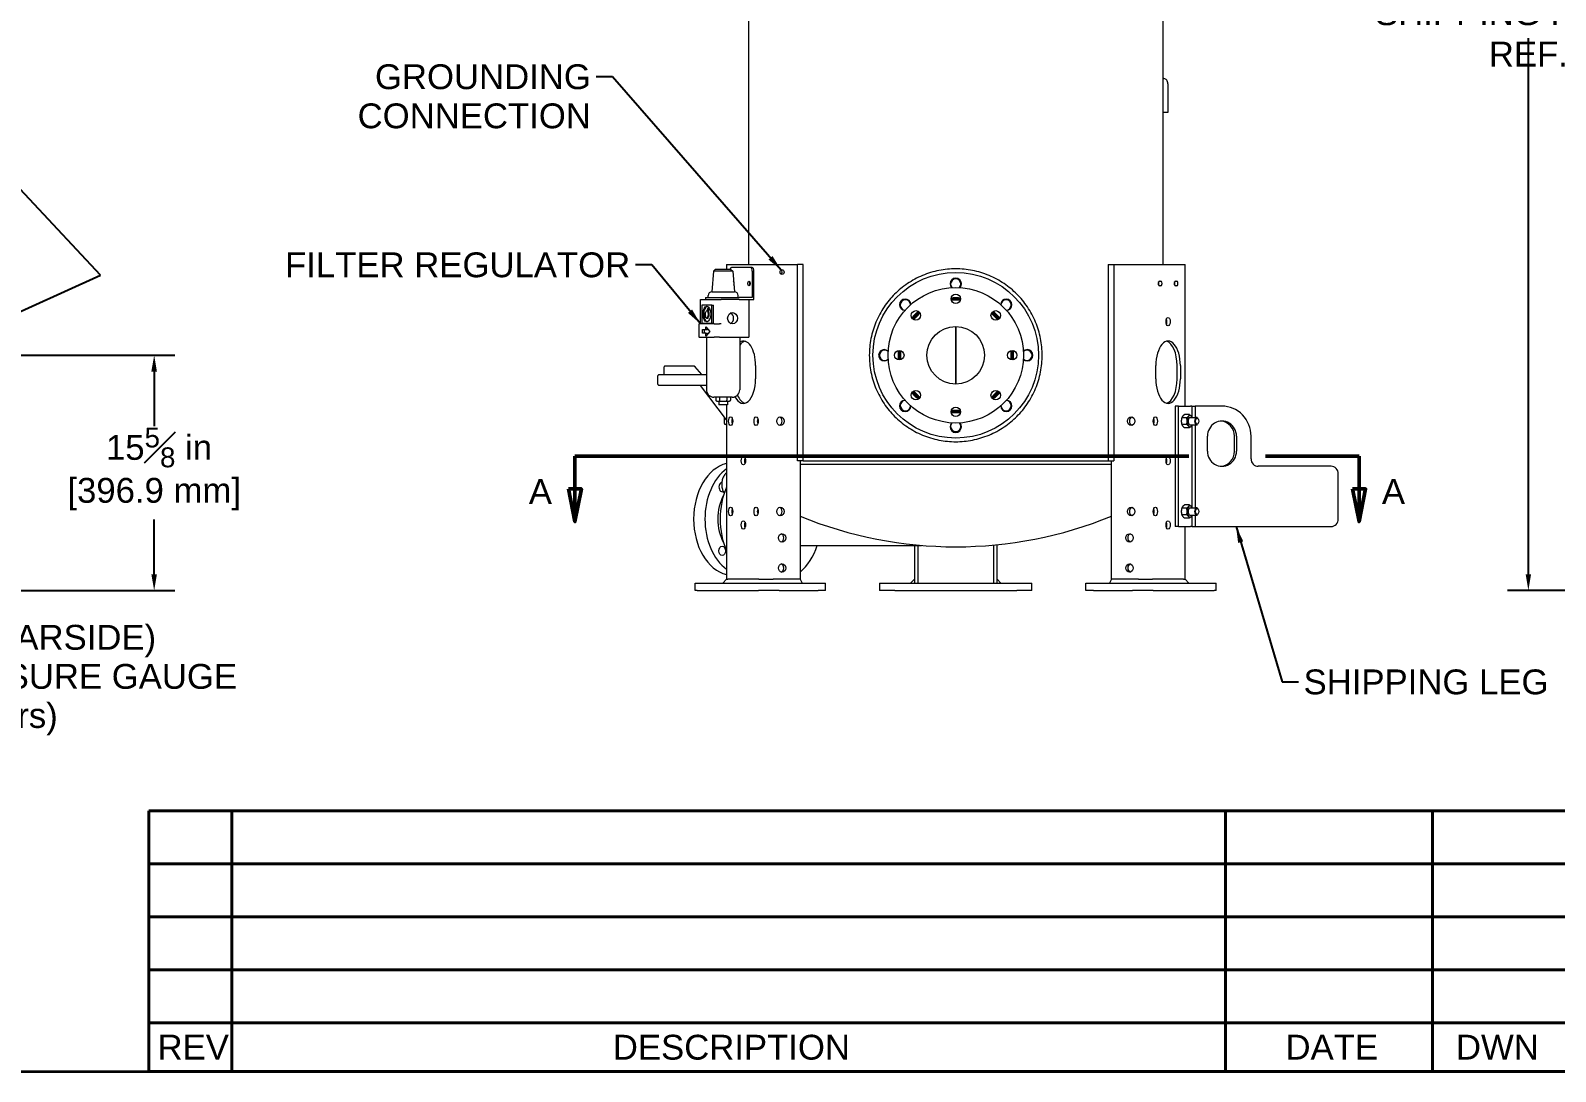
# Model space of a CAD drawing. Header units: inches. Extents: x 14 to 368, y 5 to 236.
# Drawn here: x 129.1 to 230.4, y 5.5 to 74.6 of the extents above; entities that cross this region are included whole.
import ezdxf

# ---------------------------------------------------------------- set-up
doc = ezdxf.new("R2010")
doc.units = ezdxf.units.IN
doc.header["$LTSCALE"] = 11
doc.header["$MEASUREMENT"] = 0
doc.linetypes.add('DOUBLE_DASH_CHAIN', pattern=[1.2403, 0.6614, -0.0827, 0.1654, -0.0827, 0.1654, -0.0827])
doc.layers.get('0').update_dxf_attribs({"lineweight": 25})
for name, color, linetype, lineweight in [('Border', 7, 'Continuous', 35), ('Dimension (ANSI)', 7, 'Continuous', 25), ('Section Line', 7, 'DOUBLE_DASH_CHAIN', 50), ('Symbol', 7, 'Continuous', 25), ('Symbol (ANSI)', 7, 'Continuous', 25), ('Visible (ANSI)', 7, 'Continuous', 50)]:
    doc.layers.add(name, color=color, linetype=linetype, lineweight=lineweight)
doc.styles.add('MEMCOR Medium', font='arial.ttf')
doc.dimstyles.new('Default (ANSI)', dxfattribs={"dimscale": 11, "dimtxt": 0.15, "dimasz": 0.098425, "dimexe": 0.125, "dimexo": 0.0625, "dimgap": 0.031496, "dimtad": 0, "dimtih": 1, "dimtoh": 1, "dimdec": 4, "dimrnd": 1e-08, "dimzin": 3, "dimdsep": 46, "dimlunit": 5, "dimtxsty": 'MEMCOR Medium', "dimcen": 0.09, "dimdle": 0.393701, "dimclrd": 256, "dimclre": 256, "dimclrt": 256, "dimadec": 0, "dimazin": 1, "dimtfac": 0.8, "dimtofl": 0, "dimtmove": 0, "dimatfit": 3, "dimfxl": 1, "dimfrac": 1, "dimtolj": 1, "dimtzin": 4, "dimlwd": -1, "dimlwe": -1, "dimarcsym": 0})
doc.dimstyles.new('Default (ANSI)$7', dxfattribs={"dimscale": 11, "dimtxt": 0.15, "dimasz": 0.098425, "dimexe": 0.125, "dimexo": 0.0625, "dimgap": 0.031496, "dimtad": 0, "dimtih": 1, "dimtoh": 1, "dimdec": 4, "dimrnd": 1e-08, "dimzin": 3, "dimdsep": 46, "dimlunit": 5, "dimtxsty": 'MEMCOR Medium', "dimcen": 0.09, "dimdle": 0.393701, "dimclrd": 256, "dimclre": 256, "dimclrt": 256, "dimadec": 0, "dimazin": 1, "dimtfac": 0.8, "dimtofl": 0, "dimtmove": 0, "dimatfit": 3, "dimfxl": 1, "dimfrac": 1, "dimtolj": 1, "dimtzin": 4, "dimlwd": -1, "dimlwe": -1, "dimarcsym": 0})

# ---------------------------------------------------------------- blocks, each defined once
blk = doc.blocks.new('Borders 22x34_D')
at = {"layer": 'Border'}
blk.add_line((1.25, 0.5), (33.5, 0.5), dxfattribs=at)
blk = doc.blocks.new('*D21')
at = {"layer": 'Defpoints', "color": 0, "transparency": 16777216}
for p in [(126.45, 53.07), (137.28, 53.07), (87.14, 37.44)]:
    blk.add_point(p, dxfattribs=at)
at = {"layer": 'Dimension (ANSI)', "transparency": 16777216}
for p, q in [((127.14, 53.07), (138.65, 53.07)), ((137.28, 51.99), (137.28, 48.36)), ((137.28, 38.53), (137.28, 42.16)), ((87.83, 37.44), (138.65, 37.44))]:
    blk.add_line(p, q, dxfattribs=at)
for points in [[(137.09, 51.99), (137.46, 51.99), (137.28, 53.07)], [(137.09, 38.53), (137.46, 38.53), (137.28, 37.44)]]:
    blk.add_solid(points, dxfattribs=at)
at = {"layer": 'Dimension (ANSI)', "transparency": 16777216, "char_height": 1.65, "attachment_point": 5, "style": 'MEMCOR Medium'}
for s, insert in [('\\A1; 15{\\H0.8x;\\S5#8;} in', (137.28, 46.95)), ('\\A1;[396.9 mm]', (137.28, 43.85))]:
    blk.add_mtext(s, dxfattribs=dict(at, insert=insert))
blk = doc.blocks.new('2dTransSection0')
at = {"layer": 'Section Line', "linetype": 'DOUBLE_DASH_CHAIN', "ltscale": 0.509335}
blk.add_line((15.0206, 4.2145), (19.7555, 4.2145), dxfattribs=at)
at = {"layer": 'Section Line', "linetype": 'Continuous'}
for p, q in [((15.0206, 4.2145), (15.3334, 4.2145)), ((15.0206, 4.2145), (15.0206, 4.0176)), ((19.4427, 4.2145), (19.7555, 4.2145)), ((19.7555, 4.2145), (19.7555, 4.0176)), ((14.9812, 4.0176), (15.0206, 3.8208)), ((15.0599, 4.0176), (14.9812, 4.0176)), ((15.0206, 4.0176), (15.0206, 3.8208)), ((15.0206, 3.8208), (15.0599, 4.0176)), ((19.7161, 4.0176), (19.7555, 3.8208)), ((19.7949, 4.0176), (19.7161, 4.0176)), ((19.7555, 4.0176), (19.7555, 3.8208)), ((19.7555, 3.8208), (19.7949, 4.0176))]:
    blk.add_line(p, q, dxfattribs=at)
at = {"layer": 'Section Line', "linetype": 'Continuous', "flags": 128}
for points in [[(14.9812, 4.0176), (15.0206, 3.8208), (15.0599, 4.0176), (14.9812, 4.0176)], [(19.7161, 4.0176), (19.7555, 3.8208), (19.7949, 4.0176), (19.7161, 4.0176)]]:
    blk.add_lwpolyline(points, dxfattribs=at)
at = {"layer": 'Section Line'}
for points in [[(14.9812, 4.0176), (15.0206, 3.8208), (15.0599, 4.0176), (14.9812, 4.0176)], [(19.7161, 4.0176), (19.7555, 3.8208), (19.7949, 4.0176), (19.7161, 4.0176)]]:
    blk.add_solid(points, dxfattribs=at)
at = {"layer": 'Section Line', "char_height": 0.15, "attachment_point": 7, "style": 'MEMCOR Medium'}
for insert in [(14.7421, 3.9267), (19.893, 3.9267)]:
    blk.add_mtext('A', dxfattribs=dict(at, insert=insert))
blk = doc.blocks.new('*D27')
at = {"layer": 'Defpoints', "color": 0, "transparency": 16777216}
for p in [(228.55, 122.07), (280.41, 122.07), (262.98, 37.44)]:
    blk.add_point(p, dxfattribs=at)
at = {"layer": 'Dimension (ANSI)', "transparency": 16777216}
for p, q in [((279.72, 122.07), (227.17, 122.07)), ((228.55, 120.99), (228.55, 85.39)), ((228.55, 38.53), (228.55, 74.12)), ((262.29, 37.44), (227.17, 37.44))]:
    blk.add_line(p, q, dxfattribs=at)
for points in [[(228.37, 120.99), (228.73, 120.99), (228.55, 122.07)], [(228.37, 38.53), (228.73, 38.53), (228.55, 37.44)]]:
    blk.add_solid(points, dxfattribs=at)
at = {"layer": 'Dimension (ANSI)', "transparency": 16777216, "char_height": 1.65, "attachment_point": 5, "style": 'MEMCOR Medium'}
for s, insert in [('\\A1; \\fArial|b0|i0;84{\\H0.8x;\\S5#8;} in', (228.55, 81.46)), ('\\A1;[2149.6 mm]{\\P\\fArial|b0|i0;SHIPPING HEIGHT\\P\\fArial|b0|i0;REF.}', (228.55, 75.82))]:
    blk.add_mtext(s, dxfattribs=dict(at, insert=insert))
blk = doc.blocks.new('REVISION HISTORY')
at = {"layer": 'Symbol', "lineweight": 40}
for p, q in [((12.4486, 2.0747), (22.812, 2.0747)), ((12.4486, 2.0747), (12.4486, 0.7941)), ((12.9486, 2.0747), (12.9486, 0.7941)), ((18.9486, 2.0747), (18.9486, 0.7941)), ((20.1986, 2.0747), (20.1986, 0.7941)), ((12.4486, 1.7545), (22.812, 1.7545)), ((12.4486, 1.4344), (22.812, 1.4344)), ((12.4486, 1.1143), (22.812, 1.1143)), ((12.4486, 0.7941), (22.812, 0.7941)), ((12.4486, 0.5), (12.4486, 0.7941)), ((12.9486, 0.5), (12.9486, 0.7941)), ((18.9486, 0.5), (18.9486, 0.7941)), ((20.1986, 0.5), (20.1986, 0.7941)), ((12.4486, 0.5), (22.812, 0.5))]:
    blk.add_line(p, q, dxfattribs=at)
at = {"layer": 'Symbol', "char_height": 0.15, "attachment_point": 7, "style": 'MEMCOR Medium'}
for s, insert in [('REV', (12.5004, 0.5721)), ('DESCRIPTION', (15.2493, 0.5695)), ('DATE', (19.311, 0.5721)), ('DWN', (20.3402, 0.5721))]:
    blk.add_mtext(s, dxfattribs=dict(at, insert=insert))

msp = doc.modelspace()

# ---------------------------------------------------------------- linework, layer by layer
at = {"layer": 'Visible (ANSI)', "linetype": 'Continuous', "lineweight": 18}
for p, q in [((204.269098, 107.81876), (204.269098, 59.09376)), ((176.768587, 59.09376), (176.768587, 76.06876)), ((204.269098, 71.44376), (204.341882, 71.44376)), ((204.609997, 71.09376), (204.609997, 69.198627)), ((204.609997, 69.198627), (204.269098, 69.198627)), ((174.565979, 58.78126), (174.430598, 58.656692)), ((174.565979, 58.78126), (175.565979, 58.78126)), ((175.291324, 59.09376), (175.383767, 59.09376)), ((175.291324, 59.09376), (175.291324, 58.78126)), ((175.383767, 59.09376), (177.443767, 59.09376)), ((175.565979, 58.78126), (175.701359, 58.656692)), ((176.881763, 58.90626), (175.631763, 58.90626)), ((176.990017, 58.90626), (176.881763, 58.90626)), ((177.443767, 59.09376), (178.386324, 59.09376)), ((178.386324, 59.09376), (180.009849, 59.09376)), ((180.393825, 59.09376), (180.009849, 59.09376)), ((180.009849, 46.06876), (180.009849, 59.09376)), ((180.393825, 46.06876), (180.393825, 59.09376)), ((200.64386, 59.09376), (201.027836, 59.09376)), ((200.64386, 59.09376), (200.64386, 46.06876)), ((201.027836, 59.09376), (202.651361, 59.09376)), ((201.027836, 59.09376), (201.027836, 46.06876)), ((202.651361, 59.09376), (203.593918, 59.09376)), ((203.593918, 59.09376), (205.653918, 59.09376)), ((205.653918, 59.09376), (205.746361, 59.09376)), ((205.746361, 49.69376), (205.746361, 59.09376)), ((174.430598, 58.656692), (174.315979, 57.28126)), ((175.701359, 58.656692), (174.430598, 58.656692)), ((175.701359, 58.656692), (175.815979, 57.28126)), ((177.006763, 58.65626), (177.006763, 56.90626)), ((177.115017, 56.78126), (177.115017, 58.65626)), ((204.046418, 57.99876), (204.141418, 57.99876)), ((205.106418, 57.99876), (205.201418, 57.99876)), ((173.558206, 56.78126), (173.5917, 56.78126)), ((173.558206, 55.161067), (173.558206, 56.78126)), ((173.5917, 56.78126), (174.0917, 56.78126)), ((173.890738, 56.90626), (176.140738, 56.90626)), ((173.890738, 56.90626), (173.890738, 56.78126)), ((174.065979, 56.90626), (174.065979, 57.03126)), ((174.0917, 56.78126), (174.5917, 56.78126)), ((174.315979, 57.28126), (175.815979, 57.28126)), ((174.5917, 56.78126), (174.933206, 56.78126)), ((175.297668, 56.78126), (174.933206, 56.78126)), ((176.140738, 56.78126), (175.297668, 56.78126)), ((176.065979, 56.90626), (176.065979, 57.03126)), ((177.006763, 56.90626), (176.140738, 56.90626)), ((176.140738, 56.78126), (177.115017, 56.78126)), ((176.77351, 56.78126), (176.77351, 54.28126)), ((204.141418, 57.68876), (204.046418, 57.68876)), ((205.201418, 57.68876), (205.106418, 57.68876)), ((174.31172, 56.405066), (173.655174, 56.405066)), ((173.655174, 56.405066), (173.655174, 55.203269)), ((174.005248, 56.016889), (173.983447, 56.016889)), ((174.003989, 56.012884), (174.070531, 56.224647)), ((174.070531, 56.224647), (174.042713, 55.980803)), ((174.09684, 55.980803), (174.042713, 55.980803)), ((174.124658, 56.224647), (174.070531, 56.224647)), ((174.124658, 56.224647), (174.09684, 55.980803)), ((174.31172, 56.405066), (174.419973, 56.405066)), ((174.31172, 55.203269), (174.31172, 56.405066)), ((174.419973, 55.203269), (174.419973, 56.405066)), ((173.449953, 55.161067), (173.483447, 55.161067)), ((173.449953, 55.161067), (173.449953, 54.28126)), ((174.483447, 55.161067), (173.483447, 55.161067)), ((173.655174, 55.203269), (174.31172, 55.203269)), ((173.697165, 54.536675), (173.697165, 54.775844)), ((173.697165, 54.775844), (173.920504, 54.775844)), ((173.805418, 54.775844), (173.805418, 54.536675)), ((173.877557, 55.610524), (173.898326, 55.676619)), ((173.989859, 55.51749), (173.877557, 55.610524)), ((173.920504, 54.775844), (173.920504, 54.963652)), ((173.920504, 54.963652), (174.174298, 54.65626)), ((173.920504, 54.775844), (174.028757, 54.775844)), ((173.998541, 55.593598), (173.989859, 55.51749)), ((174.043985, 55.51749), (173.989859, 55.51749)), ((174.052668, 55.593598), (173.998541, 55.593598)), ((174.028757, 54.832537), (174.028757, 54.775844)), ((174.052668, 55.593598), (174.043985, 55.51749)), ((174.31172, 55.203269), (174.419973, 55.203269)), ((174.483447, 55.161067), (174.824953, 55.161067)), ((174.933206, 55.161067), (174.824953, 55.161067)), ((190.518842, 54.98176), (190.518842, 51.15576)), ((190.518842, 51.15576), (190.518842, 54.98176)), ((173.483447, 54.28126), (173.449953, 54.28126)), ((173.483447, 54.28126), (174.483447, 54.28126)), ((173.920504, 54.536675), (173.697165, 54.536675)), ((174.174298, 54.65626), (173.920504, 54.348868)), ((173.920504, 54.348868), (173.920504, 54.536675)), ((173.920504, 54.536675), (174.028757, 54.536675)), ((173.958201, 54.28126), (173.958201, 50.78126)), ((174.028757, 54.536675), (174.028757, 54.479983)), ((174.824953, 54.28126), (174.483447, 54.28126)), ((174.824953, 54.28126), (176.77351, 54.28126)), ((176.173756, 54.28126), (176.173756, 50.78126)), ((171.371805, 51.777602), (170.820262, 51.777602)), ((171.156796, 51.797602), (171.156796, 52.292602)), ((171.578634, 52.352602), (171.210938, 52.352602)), ((173.958201, 51.777602), (171.371805, 51.777602)), ((173.157535, 52.352602), (171.578634, 52.352602)), ((173.659841, 51.784714), (173.197213, 52.333699)), ((177.228767, 52.38376), (177.228767, 51.50376)), ((203.808918, 51.50376), (203.808918, 52.38376)), ((205.222412, 51.50376), (205.222412, 52.38376)), ((205.438918, 52.38376), (205.438918, 51.50376)), ((170.7143, 51.652602), (170.7143, 51.202602)), ((170.820262, 51.077602), (171.371805, 51.077602)), ((171.371805, 51.077602), (173.958201, 51.077602)), ((175.291324, 48.776963), (173.566891, 51.051641)), ((175.673756, 50.28126), (174.458201, 50.28126)), ((174.574056, 50.28126), (174.574056, 50.09376)), ((174.646225, 50.03126), (174.856102, 50.03126)), ((174.784729, 50.03126), (174.784729, 49.78126)), ((175.347229, 49.78126), (174.784729, 49.78126)), ((174.820017, 50.28126), (174.820017, 50.09376)), ((174.856102, 50.03126), (175.275855, 50.03126)), ((175.275855, 50.03126), (175.485732, 50.03126)), ((175.291324, 49.78126), (175.291324, 38.19376)), ((175.31194, 50.28126), (175.31194, 50.09376)), ((175.347229, 50.03126), (175.347229, 49.78126)), ((175.557901, 50.28126), (175.557901, 50.09376)), ((205.094918, 49.69376), (205.094918, 41.69376)), ((205.311425, 49.69376), (205.094918, 49.69376)), ((205.311425, 49.69376), (206.111425, 49.69376)), ((205.311425, 41.69376), (205.311425, 49.69376)), ((206.20863, 49.69376), (206.111425, 49.69376)), ((206.20863, 49.69376), (206.412939, 49.69376)), ((206.20863, 49.69376), (206.20863, 48.962238)), ((208.197891, 49.69376), (206.412939, 49.69376)), ((206.412939, 49.69376), (206.412939, 48.94376)), ((175.150635, 48.537602), (175.150635, 48.962544)), ((205.857898, 48.910266), (205.527931, 48.910266)), ((206.045398, 49.126773), (205.715431, 49.126773)), ((206.074336, 48.94376), (206.511579, 48.94376)), ((206.610987, 48.859373), (206.583734, 48.897903)), ((175.291324, 48.477602), (175.210635, 48.477602)), ((205.857898, 48.477254), (205.527931, 48.477254)), ((206.045398, 48.260747), (205.715431, 48.260747)), ((206.074336, 48.44376), (206.511579, 48.44376)), ((206.20863, 48.425281), (206.20863, 42.962238)), ((206.412939, 48.44376), (206.412939, 42.94376)), ((206.610987, 48.528146), (206.583734, 48.489616)), ((207.231966, 46.69376), (207.231966, 47.69376)), ((209.034408, 46.69376), (209.034408, 47.69376)), ((209.163817, 47.69376), (209.163817, 46.69376)), ((210.129743, 46.19376), (210.129743, 47.69376)), ((180.393825, 46.06876), (180.009849, 46.06876)), ((180.184247, 46.06876), (180.184247, 38.19376)), ((200.853438, 45.81876), (180.184247, 45.81876)), ((180.393825, 46.06876), (200.64386, 46.06876)), ((200.64386, 46.06876), (201.027836, 46.06876)), ((200.853438, 38.19376), (200.853438, 46.06876)), ((215.442335, 45.69376), (210.612706, 45.69376)), ((215.925298, 42.19376), (215.925298, 45.19376)), ((205.857898, 42.910266), (205.527931, 42.910266)), ((206.045398, 43.126773), (205.715431, 43.126773)), ((206.074336, 42.94376), (206.511579, 42.94376)), ((206.610987, 42.859373), (206.583734, 42.897903)), ((205.311425, 41.69376), (205.094918, 41.69376)), ((205.311425, 41.69376), (206.111425, 41.69376)), ((205.857898, 42.477254), (205.527931, 42.477254)), ((206.045398, 42.260747), (205.715431, 42.260747)), ((205.746361, 38.19376), (205.746361, 41.69376)), ((206.074336, 42.44376), (206.511579, 42.44376)), ((206.20863, 41.69376), (206.111425, 41.69376)), ((206.20863, 42.425281), (206.20863, 41.69376)), ((206.20863, 41.69376), (206.412939, 41.69376)), ((206.412939, 42.44376), (206.412939, 41.69376)), ((206.412939, 41.69376), (215.442335, 41.69376)), ((206.610987, 42.528146), (206.583734, 42.489616)), ((180.184247, 40.44376), (188.242909, 40.44376)), ((187.768842, 40.44376), (187.768842, 37.94376)), ((188.018842, 37.94376), (188.018842, 40.44376)), ((193.018842, 40.463428), (193.018842, 37.94376)), ((193.268842, 37.94376), (193.268842, 40.487569)), ((173.220137, 37.94376), (173.354111, 37.94376)), ((173.220137, 37.44376), (173.220137, 37.94376)), ((173.354111, 37.94376), (177.414111, 37.94376)), ((175.291324, 38.19376), (175.041324, 37.94376)), ((175.291324, 38.19376), (175.383767, 38.19376)), ((177.443767, 38.19376), (175.383767, 38.19376)), ((177.414111, 37.94376), (178.780137, 37.94376)), ((177.443767, 38.19376), (178.386324, 38.19376)), ((180.184247, 38.19376), (178.386324, 38.19376)), ((178.780137, 37.94376), (181.378213, 37.94376)), ((180.184247, 38.19376), (180.309247, 37.94376)), ((181.378213, 37.94376), (181.878213, 37.94376)), ((181.878213, 37.44376), (181.878213, 37.94376)), ((185.461342, 37.94376), (186.461342, 37.94376)), ((185.461342, 37.94376), (185.461342, 37.44376)), ((186.461342, 37.94376), (194.581342, 37.94376)), ((187.768842, 38.19376), (187.518842, 37.94376)), ((187.768842, 38.19376), (187.768842, 37.94376)), ((193.268842, 38.19376), (193.518842, 37.94376)), ((193.268842, 37.94376), (193.268842, 38.19376)), ((194.581342, 37.94376), (195.581342, 37.94376)), ((195.581342, 37.44376), (195.581342, 37.94376)), ((199.156972, 37.94376), (199.656972, 37.94376)), ((199.156972, 37.44376), (199.156972, 37.94376)), ((199.656972, 37.94376), (202.255048, 37.94376)), ((200.853438, 38.19376), (200.728438, 37.94376)), ((202.651361, 38.19376), (200.853438, 38.19376)), ((202.255048, 37.94376), (203.621073, 37.94376)), ((202.651361, 38.19376), (203.593918, 38.19376)), ((205.653918, 38.19376), (203.593918, 38.19376)), ((203.621073, 37.94376), (207.681073, 37.94376)), ((205.653918, 38.19376), (205.746361, 38.19376)), ((205.746361, 38.19376), (205.996361, 37.94376)), ((207.681073, 37.94376), (207.815048, 37.94376)), ((207.815048, 37.44376), (207.815048, 37.94376)), ((173.354111, 37.44376), (173.220137, 37.44376)), ((173.354111, 37.44376), (177.414111, 37.44376)), ((178.780137, 37.44376), (177.414111, 37.44376)), ((178.780137, 37.44376), (181.378213, 37.44376)), ((181.878213, 37.44376), (181.378213, 37.44376)), ((186.461342, 37.44376), (185.461342, 37.44376)), ((186.461342, 37.44376), (194.581342, 37.44376)), ((195.581342, 37.44376), (194.581342, 37.44376)), ((199.656972, 37.44376), (199.156972, 37.44376)), ((199.656972, 37.44376), (202.255048, 37.44376)), ((203.621073, 37.44376), (202.255048, 37.44376)), ((203.621073, 37.44376), (207.681073, 37.44376)), ((207.815048, 37.44376), (207.681073, 37.44376))]:
    msp.add_line(p, q, dxfattribs=at)
for centre, radius in [((190.518842, 53.06876), 5.5), ((190.518842, 53.06876), 4.5), ((190.518842, 56.81876), 0.3125), ((187.867192, 55.72041), 0.3125), ((193.170493, 55.72041), 0.3125), ((190.518842, 53.06876), 1.913), ((186.768842, 53.06876), 0.3125), ((194.268842, 53.06876), 0.3125), ((187.867192, 50.417109), 0.3125), ((193.170493, 50.417109), 0.3125), ((190.518842, 49.31876), 0.3125)]:
    msp.add_circle(centre, radius, dxfattribs=at)
for centre, radius, start, end in [((190.518842, 57.81876), 0.375, 316.48088858, 223.51911142), ((190.518842, 57.79376), 0.344, 317.55370852, 222.44629148), ((174.315979, 57.03126), 0.25, 90, 180), ((175.815979, 57.03126), 0.25, 0, 90), ((187.160085, 56.427517), 0.375, 1.48088858, 268.51911142), ((187.177763, 56.409839), 0.344, 2.55370852, 267.44629148), ((190.518842, 53.06876), 3.78125, 85.26761164, 94.73238836), ((193.8776, 56.427517), 0.375, 271.48088858, 178.51911142), ((193.859922, 56.409839), 0.344, 272.55370852, 177.44629148), ((190.518842, 53.06876), 3.78125, 130.26761164, 139.73238836), ((190.518842, 53.06876), 3.78125, 40.26761164, 49.73238836), ((185.768842, 53.06876), 0.375, 46.48088858, 313.51911142), ((185.793842, 53.06876), 0.344, 47.55370852, 312.44629148), ((190.518842, 53.06876), 3.78125, 175.26761164, 184.73238836), ((190.518842, 53.06876), 3.78125, 355.26761164, 4.73238836), ((195.268842, 53.06876), 0.375, 226.48088858, 133.51911142), ((195.243842, 53.06876), 0.344, 227.55370852, 132.44629148), ((171.136796, 51.797602), 0.02, 270, 0), ((173.675135, 51.797602), 0.02, 220.12074021, 270), ((174.458201, 50.78126), 0.5, 180, 270), ((175.673756, 50.78126), 0.5, 270, 0), ((187.160085, 49.710003), 0.375, 91.48088858, 358.51911142), ((187.177763, 49.72768), 0.344, 92.55370852, 357.44629148), ((190.518842, 53.06876), 3.78125, 220.26761164, 229.73238836), ((190.518842, 53.06876), 3.78125, 310.26761164, 319.73238836), ((193.8776, 49.710003), 0.375, 181.48088858, 88.51911142), ((193.859922, 49.72768), 0.344, 182.55370852, 87.44629148), ((190.518842, 53.06876), 3.78125, 265.26761164, 274.73238836), ((175.210635, 48.537602), 0.06, 180, 270), ((190.518842, 48.31876), 0.375, 136.48088858, 43.51911142), ((190.518842, 48.34376), 0.344, 137.55370852, 42.44629148), ((190.518842, 67.65876), 27.31, 247.76427502, 292.23572498)]:
    msp.add_arc(centre, radius, start, end, dxfattribs=at)
at = {"layer": 'Visible (ANSI)'}
for start, end in [(85.2212015, 94.7787985), (130.2212015, 139.7787985), (40.2212015, 49.7787985), (175.2212015, 184.7787985), (355.2212015, 4.7787985), (220.2212015, 229.7787985), (310.2212015, 319.7787985), (265.2212015, 274.7787985)]:
    msp.add_arc((190.518842, 53.06876), 3.7445, start, end, dxfattribs=at)
at = {"layer": 'Visible (ANSI)', "linetype": 'Continuous', "lineweight": 18}
for centre, major_axis, ratio, start_param, end_param in [((204.341882, 71.09376), (0, 0.35), 0.7660444431, 4.7123889804, 6.2831853072), ((175.631763, 58.65626), (0, 0.25), 0.5, 0, 1.0471975512), ((176.881763, 58.65626), (0, 0.25), 0.5, 4.7123889804, 6.2831853072), ((176.990017, 58.65626), (0, 0.25), 0.5, 4.7123889804, 6.2831853072), ((175.725513, 57.84376), (0, -0.15625), 0.5, 0.7479456387, 2.7239443697), ((175.833767, 57.84376), (0, -0.15625), 0.5, 3.9069854798, 4.2619360044), ((175.836267, 57.84376), (0, 0.155), 0.5, 0.7878958178, 1.1903706823), ((175.836267, 57.84376), (0, 0.155), 0.5, 2.2815193261, 2.3536968358), ((176.896267, 57.84376), (0, -0.15625), 0.5, 3.9069854798, 5.517792481), ((176.896267, 57.84376), (0, 0.155), 0.5, 0.7651023116, 2.3764903419), ((178.856337, 58.59376), (0, 0.155), 0.8660254038, 3.6259108265, 5.7988671343), ((204.046418, 57.84376), (0, -0.155), 0.5, 3.1415926536, 6.2831853072), ((203.924912, 57.84376), (0, 0.155), 0.5, 4.0425343685, 5.3822435923), ((204.141418, 57.84376), (0, 0.155), 0.5, 3.1415926536, 6.2831853072), ((205.106418, 57.84376), (0, -0.155), 0.5, 3.1415926536, 6.2831853072), ((204.984912, 57.84376), (0, 0.155), 0.5, 4.0425343685, 5.3822435923), ((205.201418, 57.84376), (0, 0.155), 0.5, 3.1415926536, 6.2831853072), ((175.833767, 57.84376), (0, -0.15625), 0.5, 5.4931393112, 5.517792481), ((174.037573, 55.804167), (0, 0.520383), 0.5, 0.1042014779, 3.0373911757), ((173.983447, 55.804167), (0, 0.212722), 0.5, 6.0888237205, 8.4969833791), ((173.983447, 55.804167), (0, -0.212722), 0.5, 0.1423964183, 2.5505560768), ((174.037573, 55.804167), (0, -0.212722), 0.5, 0.1423964183, 2.5505560768), ((175.440979, 55.53126), (0, 0.375), 0.8660254038, 3.5366923209, 5.8880856399), ((204.407412, 55.30376), (0, 0.28), 0.5, 4.0255227217, 5.3992552391), ((176.413767, 52.38376), (0, 1.63), 0.5, 4.7123889804, 6.5821092743), ((176.630273, 52.38376), (0, 1.63), 0.5, 0.133219685, 0.594559652), ((204.623918, 52.38376), (0, 1.63), 0.5, 4.7123889804, 7.853981634), ((204.407412, 52.38376), (0, 1.63), 0.5, 4.7123889804, 6.1499656221), ((176.413767, 51.50376), (0, -1.63), 0.5, 5.5291582, 7.853981634), ((204.623918, 51.50376), (0, -1.63), 0.5, 4.7123889804, 7.853981634), ((204.407412, 51.50376), (0, -1.63), 0.5, 0.133219685, 1.5707963268), ((174.646225, 50.09376), (0.072169, 0), 0.8660254038, 3.1415926536, 4.7123889804), ((174.856102, 50.09376), (0, -0.0625), 0.5773502692, 4.7123889804, 6.2831853072), ((175.275855, 50.09376), (0, -0.0625), 0.5773502692, 0, 1.5707963268), ((175.485732, 50.09376), (-0.072169, 0), 0.8660254038, 1.5707963268, 3.1415926536), ((176.630273, 51.50376), (0, -1.63), 0.5, 5.4385769622, 6.1499656221), ((208.197891, 47.69376), (0, 2), 0.9659258263, 4.7123889804, 6.2831853072), ((175.784273, 48.69376), (0, -0.28), 0.5, 4.0255227217, 5.3992552391), ((177.476273, 48.69376), (0, -0.28), 0.5, 4.0255227217, 5.3992552391), ((178.746298, 48.69376), (0, -0.28), 0.8660254038, 0.2606882987, 2.8809043549), ((202.291387, 48.69376), (0, 0.28), 0.8660254038, 0.2606882987, 2.8809043549), ((203.561412, 48.69376), (0, 0.28), 0.5, 4.0255227217, 5.3992552391), ((206.074404, 48.69376), (0, -0.375), 0.5, 3.6651914292, 4.7123889804), ((206.074404, 48.69376), (0, -0.375), 0.5, 4.7123889804, 5.7595865316), ((206.074404, 48.69376), (0, 0.250136), 0.5, 6.2502277292, 9.4577355388), ((206.074404, 48.69376), (0, 0.375), 0.5, 5.7595865316, 6.8067840828), ((206.074404, 48.69376), (0, 0.375), 0.5, 5.4421166366, 5.7595865316), ((206.511579, 48.69376), (0, 0.25), 0.5, 5.6678394954, 10.0401237726), ((208.197891, 47.69376), (0, 1), 0.9659258263, 4.7123889804, 7.853981634), ((208.068482, 47.69376), (0, 1), 0.9659258263, 4.7123889804, 6.216147809), ((206.074404, 48.69376), (0, -0.375), 0.5, 5.7595865316, 6.8067840828), ((206.074404, 48.69376), (0, 0.375), 0.5, 3.6651914292, 3.9826613242), ((208.197891, 46.69376), (0, -1), 0.9659258263, 4.7123889804, 7.853981634), ((208.068482, 46.69376), (0, -1), 0.9659258263, 0.0670374982, 1.5707963268), ((175.759049, 42.19376), (0, -3.75), 0.7071067812, 3.3189105041, 6.1058674567), ((176.630273, 46.06276), (0, -0.28), 0.5, 4.0255227217, 5.3992552391), ((204.407412, 46.06276), (0, 0.28), 0.5, 4.0255227217, 5.3992552391), ((210.612706, 46.19376), (0, -0.5), 0.9659258263, 4.7123889804, 6.2831853072), ((215.442335, 45.19376), (0, 0.5), 0.9659258263, 4.7123889804, 6.2831853072), ((176.51035, 42.19376), (0, 3.75), 0.7071067812, 0.4776837651, 2.6639088885), ((175.01035, 44.31508), (0, -0.3125), 0.7071067812, 3.2794699869, 6.5956301325), ((176.538189, 42.19376), (0, 2.57874), 0.7071067812, 0.9123646196, 2.2292280339), ((177.79092, 42.19376), (0, -4.125), 0.7071067812, 4.1709359329, 5.2538420278), ((175.784273, 42.69376), (0, -0.28), 0.5, 4.0255227217, 5.3992552391), ((177.476273, 42.69376), (0, -0.28), 0.5, 4.0255227217, 5.3992552391), ((178.746298, 42.69376), (0, -0.28), 0.8660254038, 0.2606882987, 2.8809043549), ((202.291387, 42.69376), (0, 0.28), 0.8660254038, 0.2606882987, 2.8809043549), ((203.561412, 42.69376), (0, 0.28), 0.5, 4.0255227217, 5.3992552391), ((206.074404, 42.69376), (0, -0.375), 0.5, 3.6651914292, 4.7123889804), ((206.074404, 42.69376), (0, -0.375), 0.5, 4.7123889804, 5.7595865316), ((206.074404, 42.69376), (0, 0.250136), 0.5, 6.2502277292, 9.4577355388), ((206.074404, 42.69376), (0, 0.375), 0.5, 5.7595865316, 6.8067840828), ((206.074404, 42.69376), (0, 0.375), 0.5, 5.4421166366, 5.7595865316), ((206.511579, 42.69376), (0, 0.25), 0.5, 5.6678394954, 10.0401237726), ((176.630273, 41.79976), (0, -0.28), 0.5, 4.0255227217, 5.3992552391), ((204.407412, 41.79976), (0, 0.28), 0.5, 4.0255227217, 5.3992552391), ((206.074404, 42.69376), (0, -0.375), 0.5, 5.7595865316, 6.8067840828), ((206.074404, 42.69376), (0, 0.375), 0.5, 3.6651914292, 3.9826613242), ((215.442335, 42.19376), (0, -0.5), 0.9659258263, 0, 1.5707963268), ((178.856337, 40.93976), (0, -0.28), 0.8660254038, 0.2606882987, 2.8809043549), ((202.181348, 40.93976), (0, 0.28), 0.8660254038, 0.2606882987, 2.8809043549), ((178.674804, 42.19376), (0, 4.125), 0.7071067812, 3.6855156468, 4.274263852), ((178.856337, 38.93976), (0, -0.28), 0.8660254038, 0.2606882987, 2.8809043549), ((202.181348, 38.93976), (0, 0.28), 0.8660254038, 0.2606882987, 2.8809043549)]:
    msp.add_ellipse(centre, major_axis=major_axis, ratio=ratio, start_param=start_param, end_param=end_param, dxfattribs=at)
for centre, major_axis, ratio in [((178.981337, 58.59376), (0, -0.155), 0.8660254038), ((176.788013, 57.84376), (0, -0.15625), 0.5), ((173.983447, 55.804167), (0, 0.520383), 0.5), ((175.690979, 55.53126), (0, 0.375), 0.8660254038), ((204.623918, 55.30376), (0, -0.28), 0.5), ((175.567767, 48.69376), (0, -0.28), 0.5), ((177.259767, 48.69376), (0, -0.28), 0.5), ((178.871298, 48.69376), (0, 0.28), 0.8660254038), ((202.166387, 48.69376), (0, 0.28), 0.8660254038), ((203.777918, 48.69376), (0, -0.28), 0.5), ((206.55245, 48.69376), (0, 0.202815), 0.5), ((176.413767, 46.06276), (0, -0.28), 0.5), ((204.623918, 46.06276), (0, -0.28), 0.5), ((175.567767, 42.69376), (0, -0.28), 0.5), ((177.259767, 42.69376), (0, -0.28), 0.5), ((178.871298, 42.69376), (0, 0.28), 0.8660254038), ((202.166387, 42.69376), (0, 0.28), 0.8660254038), ((203.777918, 42.69376), (0, -0.28), 0.5), ((206.55245, 42.69376), (0, -0.202815), 0.5), ((176.413767, 41.79976), (0, -0.28), 0.5), ((204.623918, 41.79976), (0, -0.28), 0.5), ((178.981337, 40.93976), (0, -0.28), 0.8660254038), ((202.056348, 40.93976), (0, -0.28), 0.8660254038), ((175.01035, 40.07244), (0, 0.3125), 0.7071067812), ((178.981337, 38.93976), (0, -0.28), 0.8660254038), ((202.056348, 38.93976), (0, -0.28), 0.8660254038)]:
    msp.add_ellipse(centre, major_axis=major_axis, ratio=ratio, dxfattribs=at)
for points, knots in [([(185.037124, 51.363959), (185.090342, 51.193123), (185.151473, 51.024524), (185.367368, 50.506731), (185.549761, 50.169672), (185.969571, 49.547309), (186.207035, 49.261998), (186.711772, 48.75726), (186.996935, 48.519837), (187.619372, 48.099896), (187.956654, 47.917347), (188.66266, 47.622986), (189.032024, 47.510941), (189.77756, 47.363457), (190.153743, 47.328064), (190.883942, 47.328064), (191.260125, 47.363457), (192.005661, 47.510941), (192.375025, 47.622986), (193.081031, 47.917347), (193.418313, 48.099896), (194.040749, 48.519837), (194.325913, 48.75726), (194.83065, 49.261998), (195.068114, 49.547309), (195.487924, 50.169672), (195.670317, 50.506731), (195.964498, 51.212282), (196.07652, 51.581422), (196.224066, 52.326879), (196.259538, 52.703215), (196.259538, 53.434305), (196.224066, 53.810641), (196.07652, 54.556098), (195.964498, 54.925237), (195.670317, 55.630789), (195.487924, 55.967848), (195.068114, 56.59021), (194.83065, 56.875522), (194.325913, 57.38026), (194.040749, 57.617683), (193.418313, 58.037623), (193.081031, 58.220173), (192.375025, 58.514533), (192.005661, 58.626579), (191.260125, 58.774063), (190.883942, 58.809456), (190.153743, 58.809456), (189.77756, 58.774063), (189.032024, 58.626579), (188.66266, 58.514533), (187.956654, 58.220173), (187.619372, 58.037623), (186.996935, 57.617683), (186.711772, 57.38026), (186.207035, 56.875522), (185.969571, 56.59021), (185.549761, 55.967848), (185.367368, 55.630789), (185.073187, 54.925237), (184.961165, 54.556098), (184.813619, 53.810641), (184.778147, 53.434305), (184.778147, 53.06876)], [4.2679588303, 4.2679588303, 4.2679588303, 4.2679588303, 5.5709105742, 5.5709105742, 8.3563658612, 8.3563658612, 11.1418211483, 11.1418211483, 13.9238810628, 13.9238810628, 16.7059409772, 16.7059409772, 19.4880008916, 19.4880008916, 22.270060806, 22.270060806, 25.0521207205, 25.0521207205, 27.8341806349, 27.8341806349, 30.6162405493, 30.6162405493, 33.3983004638, 33.3983004638, 36.1837557509, 36.1837557509, 38.9692110379, 38.9692110379, 41.754666325, 41.754666325, 44.5401216121, 44.5401216121, 47.3255768992, 47.3255768992, 50.1110321863, 50.1110321863, 52.8964874733, 52.8964874733, 55.6819427604, 55.6819427604, 58.4640026749, 58.4640026749, 61.2460625893, 61.2460625893, 64.0281225037, 64.0281225037, 66.8101824181, 66.8101824181, 69.5922423326, 69.5922423326, 72.374302247, 72.374302247, 75.1563621614, 75.1563621614, 77.9384220759, 77.9384220759, 80.723877363, 80.723877363, 83.50933265, 83.50933265, 86.2947879371, 86.2947879371, 89.0802432242, 89.0802432242, 89.0802432242, 89.0802432242]), ([(184.778147, 53.06876), (184.778147, 52.703215), (184.813619, 52.326879), (184.926656, 51.755773), (184.976755, 51.558412), (185.037124, 51.363959)], [89.0802432242, 89.0802432242, 89.0802432242, 89.0802432242, 91.8656985113, 91.8656985113, 93.3482020545, 93.3482020545, 93.3482020545, 93.3482020545]), ([(170.820262, 51.777602), (170.809804, 51.777602), (170.799371, 51.77578), (170.779557, 51.768927), (170.77028, 51.763769), (170.752912, 51.75057), (170.745173, 51.74224), (170.732002, 51.72365), (170.72677, 51.713273), (170.719025, 51.691827), (170.716512, 51.680746), (170.714616, 51.663922), (170.7143, 51.658262), (170.7143, 51.652602)], [4.7123889804, 4.7123889804, 4.7123889804, 4.7123889804, 4.9522233523, 4.9522233523, 5.2054640911, 5.2054640911, 5.4968067744, 5.4968067744, 5.8109660398, 5.8109660398, 6.1251253051, 6.1251253051, 6.2831853072, 6.2831853072, 6.2831853072, 6.2831853072]), ([(171.210938, 52.352602), (171.205499, 52.352602), (171.200074, 52.351687), (171.189846, 52.348289), (171.1851, 52.345751), (171.176318, 52.339385), (171.172473, 52.33544), (171.165839, 52.326656), (171.163225, 52.321759), (171.159357, 52.311844), (171.158101, 52.306814), (171.157001, 52.298718), (171.156796, 52.29566), (171.156796, 52.292602)], [4.7123889804, 4.7123889804, 4.7123889804, 4.7123889804, 4.943144262, 4.943144262, 5.186041427, 5.186041427, 5.4648709604, 5.4648709604, 5.7790302257, 5.7790302257, 6.0931894911, 6.0931894911, 6.2831853072, 6.2831853072, 6.2831853072, 6.2831853072]), ([(173.157535, 52.352602), (173.160826, 52.352602), (173.164116, 52.352273), (173.170486, 52.351007), (173.173565, 52.350072), (173.179365, 52.34772), (173.182087, 52.346305), (173.187113, 52.34314), (173.189418, 52.341391), (173.193615, 52.337682), (173.195508, 52.335722), (173.197213, 52.333699)], [1.57079632679, 1.57079632679, 1.57079632679, 1.57079632679, 1.71042266695, 1.71042266695, 1.85004900711, 1.85004900711, 1.98967534727, 1.98967534727, 2.12930168743, 2.12930168743, 2.26892802759, 2.26892802759, 2.26892802759, 2.26892802759]), ([(170.7143, 51.202602), (170.7143, 51.191353), (170.715541, 51.180102), (170.720605, 51.15806), (170.724425, 51.147262), (170.734992, 51.126694), (170.741748, 51.116903), (170.758748, 51.099435), (170.769059, 51.091754), (170.790986, 51.081679), (170.802102, 51.078685), (170.815747, 51.077685), (170.818005, 51.077602), (170.820262, 51.077602)], [6.2831853072, 6.2831853072, 6.2831853072, 6.2831853072, 6.5973445725, 6.5973445725, 6.9115038379, 6.9115038379, 7.2256631033, 7.2256631033, 7.5398223686, 7.5398223686, 7.8022158257, 7.8022158257, 7.853981634, 7.853981634, 7.853981634, 7.853981634]), ([(173.525477, 51.077602), (173.527777, 51.077602), (173.53008, 51.077365), (173.534902, 51.076333), (173.537425, 51.075536), (173.542778, 51.073192), (173.545607, 51.071642), (173.551501, 51.067612), (173.554562, 51.065131), (173.56074, 51.059148), (173.563854, 51.055646), (173.566891, 51.051641)], [1.57079632679, 1.57079632679, 1.57079632679, 1.57079632679, 1.72091821088, 1.72091821088, 1.87104009496, 1.87104009496, 2.02116197904, 2.02116197904, 2.17128386312, 2.17128386312, 2.3214057472, 2.3214057472, 2.3214057472, 2.3214057472]), ([(175.174815, 45.140282), (175.12595, 45.077777), (175.084468, 45.004356), (175.02003, 44.842887), (174.997137, 44.75482), (174.972258, 44.573069), (174.970278, 44.479414), (174.987425, 44.295925), (175.006548, 44.206121), (175.061989, 44.045455), (175.096936, 43.973702), (175.13875, 43.910621)], [2.3060969657, 2.3060969657, 2.3060969657, 2.3060969657, 2.6277739028, 2.6277739028, 2.9503709647, 2.9503709647, 3.272989065, 3.272989065, 3.5955977182, 3.5955977182, 3.8947077434, 3.8947077434, 3.8947077434, 3.8947077434])]:
    msp.add_open_spline(points, degree=3, knots=knots, dxfattribs=at)
for points, weights in [([(205.527931, 48.910266), (205.498925, 48.794241), (205.498925, 48.69376)], [1, 1.0379548493, 1]), ([(205.498925, 48.69376), (205.498925, 48.593279), (205.527931, 48.477254)], [1, 1.0379548493, 1]), ([(205.592675, 49.018519), (205.549165, 48.968279), (205.527931, 48.910266)], [1, 1.0379548493, 1]), ([(205.715431, 49.126773), (205.636184, 49.06876), (205.592675, 49.018519)], [1, 1.0379548493, 1]), ([(205.857898, 48.910266), (205.937145, 48.968279), (205.980654, 49.018519)], [1, 1.0379548493, 1]), ([(205.886904, 48.69376), (205.886904, 48.794241), (205.857898, 48.910266)], [1, 1.0379548493, 1]), ([(205.857898, 48.477254), (205.886904, 48.593279), (205.886904, 48.69376)], [1, 1.0379548493, 1]), ([(205.980654, 49.018519), (206.024164, 49.06876), (206.045398, 49.126773)], [1, 1.0379548493, 1]), ([(206.045398, 49.126773), (206.124645, 49.06876), (206.168154, 49.018519)], [1, 1.0379548493, 1]), ([(206.168154, 49.018519), (206.199332, 48.982518), (206.218543, 48.94376)], [1, 1.02690849784, 1.01566285889]), ([(205.527931, 48.477254), (205.549165, 48.419241), (205.592675, 48.369)], [1, 1.0379548493, 1]), ([(205.592675, 48.369), (205.636184, 48.31876), (205.715431, 48.260747)], [1, 1.0379548493, 1]), ([(205.980654, 48.369), (205.937145, 48.419241), (205.857898, 48.477254)], [1, 1.0379548493, 1]), ([(206.045398, 48.260747), (206.024164, 48.31876), (205.980654, 48.369)], [1, 1.0379548493, 1]), ([(206.168154, 48.369), (206.124645, 48.31876), (206.045398, 48.260747)], [1, 1.0379548493, 1]), ([(206.218543, 48.44376), (206.199332, 48.405002), (206.168154, 48.369)], [1.01566285889, 1.02690849784, 1]), ([(205.527931, 42.910266), (205.498925, 42.794241), (205.498925, 42.69376)], [1, 1.0379548493, 1]), ([(205.498925, 42.69376), (205.498925, 42.593279), (205.527931, 42.477254)], [1, 1.0379548493, 1]), ([(205.592675, 43.018519), (205.549165, 42.968279), (205.527931, 42.910266)], [1, 1.0379548493, 1]), ([(205.715431, 43.126773), (205.636184, 43.06876), (205.592675, 43.018519)], [1, 1.0379548493, 1]), ([(205.857898, 42.910266), (205.937145, 42.968279), (205.980654, 43.018519)], [1, 1.0379548493, 1]), ([(205.886904, 42.69376), (205.886904, 42.794241), (205.857898, 42.910266)], [1, 1.0379548493, 1]), ([(205.857898, 42.477254), (205.886904, 42.593279), (205.886904, 42.69376)], [1, 1.0379548493, 1]), ([(205.980654, 43.018519), (206.024164, 43.06876), (206.045398, 43.126773)], [1, 1.0379548493, 1]), ([(206.045398, 43.126773), (206.124645, 43.06876), (206.168154, 43.018519)], [1, 1.0379548493, 1]), ([(206.168154, 43.018519), (206.199332, 42.982518), (206.218543, 42.94376)], [1, 1.02690849784, 1.01566285889]), ([(205.527931, 42.477254), (205.549165, 42.419241), (205.592675, 42.369)], [1, 1.0379548493, 1]), ([(205.592675, 42.369), (205.636184, 42.31876), (205.715431, 42.260747)], [1, 1.0379548493, 1]), ([(205.980654, 42.369), (205.937145, 42.419241), (205.857898, 42.477254)], [1, 1.0379548493, 1]), ([(206.045398, 42.260747), (206.024164, 42.31876), (205.980654, 42.369)], [1, 1.0379548493, 1]), ([(206.168154, 42.369), (206.124645, 42.31876), (206.045398, 42.260747)], [1, 1.0379548493, 1]), ([(206.218543, 42.44376), (206.199332, 42.405002), (206.168154, 42.369)], [1.01566285889, 1.02690849784, 1])]:
    msp.add_rational_spline(points, weights, degree=2, dxfattribs=at)
msp.add_open_spline([(175.291324, 45.281347), (175.251584, 45.235827), (175.212729, 45.188781), (175.174815, 45.140282)], degree=3, dxfattribs=at)

# ---------------------------------------------------------------- block references
at = {"xscale": 11, "yscale": 11, "zscale": 11}
msp.add_blockref('Borders 22x34_D', (0, 0), dxfattribs=at)
at = {"layer": 'Section Line', "xscale": 11, "yscale": 11, "zscale": 11}
msp.add_blockref('2dTransSection0', (0, 0), dxfattribs=at)
at = {"layer": 'Symbol', "xscale": 11, "yscale": 11, "zscale": 11}
msp.add_blockref('REVISION HISTORY', (0, 0), dxfattribs=at)

# ---------------------------------------------------------------- texts
at = {"layer": 'Symbol (ANSI)', "char_height": 1.65000005, "line_spacing_factor": 0.944221, "style": 'MEMCOR Medium'}
for s, insert, width, attachment_point in [('\\fArial|b0|i0;GROUNDING\\P\\fArial|b0|i0;CONNECTION', (166.283563, 72.393983), 15.49893411, 3), ('\\fArial|b0|i0;1/4 in [6.35 mm] FPT (FARSIDE) \\P\\fArial|b0|i0;FOR INFLUENT PRESSURE GAUGE \\P\\fArial|b0|i0;CONNECTION (by others)', (103.726058, 35.164491), 39.71318936, 1)]:
    msp.add_mtext(s, dxfattribs=dict(at, insert=insert, width=width, attachment_point=attachment_point))
at = {"layer": 'Symbol (ANSI)', "char_height": 1.65000005, "style": 'MEMCOR Medium'}
for s, insert, width, attachment_point in [('\\fArial|b0|i0;FILTER REGULATOR', (168.895773, 59.901514), 22.93022298, 3), ('\\fArial|b0|i0;SHIPPING LEG', (213.619748, 32.201441), 16.2711135, 1)]:
    msp.add_mtext(s, dxfattribs=dict(at, insert=insert, width=width, attachment_point=attachment_point))

# ---------------------------------------------------------------- dimensions: what is measured, and where the dimension line sits
at = {"layer": 'Dimension (ANSI)'}
for base, p1, p2, text, picture, middle in [((228.546414, 122.07456), (262.976898, 37.44376), (280.407556, 122.07456), ' \\fArial|b0|i0;<> in\\X[2149.6 mm]{\\P\\fArial|b0|i0;SHIPPING HEIGHT\\P\\fArial|b0|i0;REF.}', '*D27', (228.546414, 79.75916)), ((137.275224, 53.06876), (87.138375, 37.44376), (126.449658, 53.06876), ' <> in\\X[396.9 mm]', '*D21', (137.275224, 45.25626))]:
    dim = msp.add_linear_dim(base=base, p1=p1, p2=p2, angle=90, text=text, dimstyle='Default (ANSI)', override={"dimgap": 0.031496, "dimdec": 4, "dimpost": '', "dimtol": 0, "dimlim": 0, "dimtp": 0, "dimtm": 0, "dimtdec": 2, "dimatfit": 1}, dxfattribs=at)
    dim.commit()
    dim.dimension.update_dxf_attribs({"geometry": picture, "text_midpoint": middle, "dimtype": 160})

# ---------------------------------------------------------------- leaders
at = {"layer": 'Symbol (ANSI)', "annotation_type": 0, "has_hookline": 1}
for points, override, hookline_direction, text_width in [([(178.926852, 58.725651), (167.712697, 71.568983), (166.630019, 71.568983)], {"dimtad": 0}, 1, 15.191031), ([(125.324658, 54.58527), (133.715878, 58.390655), (127.428625, 65.11586), (126.345948, 65.11586)], {"dimtad": 0}, 1, 30.298773), ([(173.558206, 55.161067), (170.324907, 59.076514), (169.24223, 59.076514)], {"dimtad": 0}, 1, 22.707197), ([(93.400714, 54.192005), (102.296924, 34.339491), (103.379602, 34.339491)], {"dimasz": 0.098425, "dimtad": 0, "dimldrblk": 'Dot'}, 0, 38.75024), ([(209.137031, 41.69376), (212.190614, 31.376441), (213.273291, 31.376441)], {"dimtad": 0}, 0, 16.020533)]:
    msp.add_leader(points, dimstyle='Default (ANSI)$7', override=override, dxfattribs=dict(at, hookline_direction=hookline_direction, text_width=text_width))

doc.saveas('drawing.dxf')
